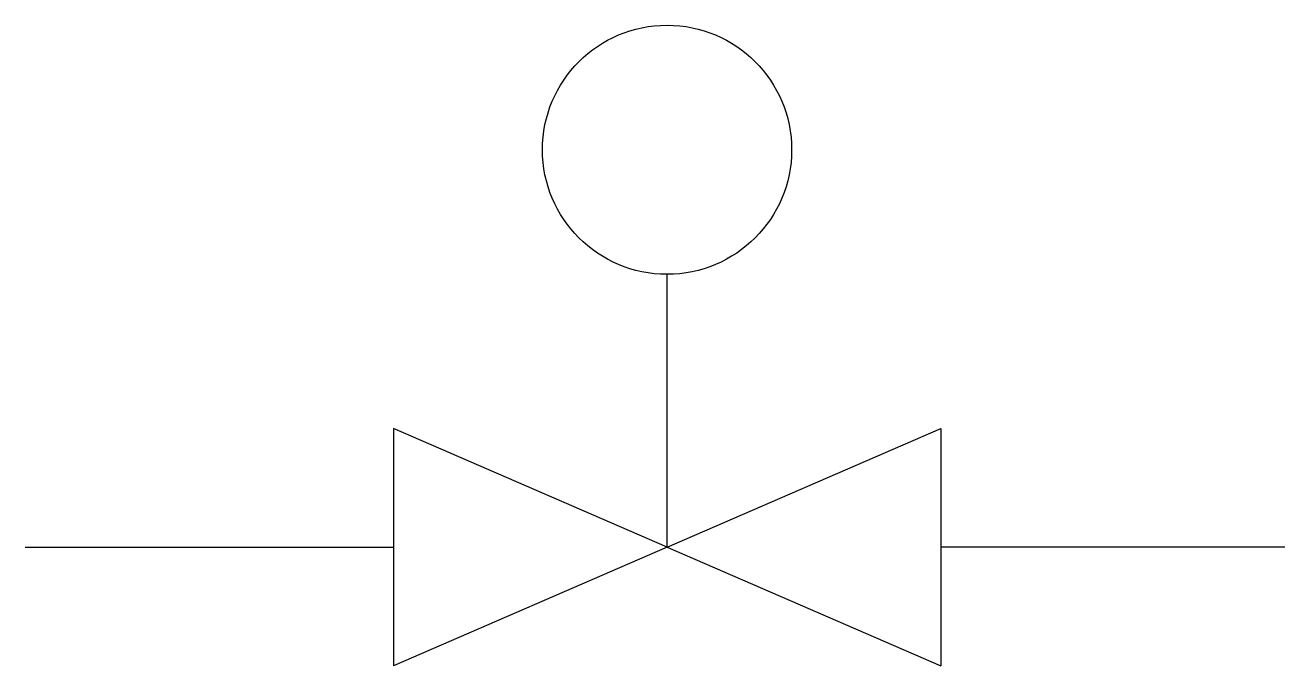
# Model space of a CAD drawing. Header units: metres. Extents: x 66508 to 68425, y -113667 to -112692.
import ezdxf

# ---------------------------------------------------------------- set-up
doc = ezdxf.new("R2010")
doc.units = ezdxf.units.M
doc.layers.add('DET1', color=1, linetype='Continuous')
doc.layers.add('G', color=3, linetype='Continuous')

msp = doc.modelspace()

# ---------------------------------------------------------------- linework, layer by layer
at = {"layer": 'DET1'}
for p, q in [((67485.03, -113486.25), (67485.03, -113070.99)), ((67485.03, -113486.25), (67068.61, -113305.51)), ((67068.61, -113305.51), (67068.61, -113666.99)), ((67485.03, -113486.25), (67901.45, -113305.51)), ((67901.45, -113305.51), (67901.45, -113666.99)), ((67485.03, -113486.25), (67068.61, -113666.99)), ((67485.03, -113486.25), (67901.45, -113666.99))]:
    msp.add_line(p, q, dxfattribs=at)
msp.add_circle((67485.03, -112881.35), 189.64, dxfattribs=at)
at = {"layer": 'G'}
for p, q in [((66508.23, -113486.25), (67068.61, -113486.25)), ((68425.16, -113486.25), (67901.45, -113486.25))]:
    msp.add_line(p, q, dxfattribs=at)

doc.saveas('drawing.dxf')
